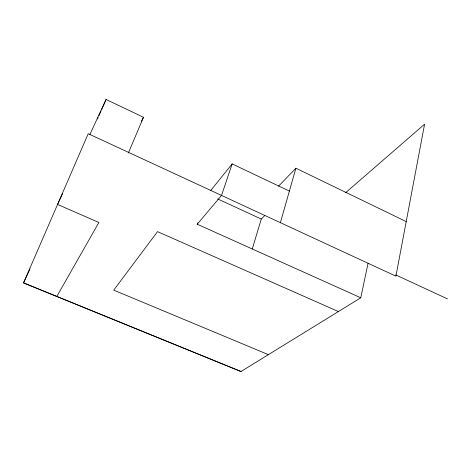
<?xml version="1.0" encoding="UTF-8"?>
<svg xmlns="http://www.w3.org/2000/svg" width="471" height="471" viewBox="0 0 471 471"><rect width="100%" height="100%" fill="white"/><g stroke="black" fill="none" stroke-linecap="round" stroke-linejoin="round"><path stroke-width="0.71" d="M345.696 192.645L424.583 124.191L395.917 276.153L88.23 133.717L23.55 282.894L240.964 371.537L360.768 297.79L368.045 263.307M280.38 222.671L295.894 168.218L406.214 221.576M252.279 248.982L261.27 219.044L264.914 215.418M289.377 191.085L232.156 163.908L221.529 195.424L197.249 224.225L360.768 297.79M197.249 224.225L197.726 222.871M128.342 153.022L143.502 117.285L106.087 99.463L89.808 134.677M97.515 118.951L98.103 117.609M98.992 115.589L101.059 110.885M101.654 109.543L106.087 99.463M62.478 193.811L57.562 204.443L98.886 222.477L56.826 296.447M29.997 268.894L23.55 282.894L241.04 371.495M141.424 121.159L143.502 117.285M210.843 190.378L232.156 163.908M278.532 186.192L295.894 168.218M268.399 354.645L113.723 290.136L157.52 231.632L338.419 311.549M217.596 198.897L261.27 219.044M395.64 274.87L447.45 298.879"/></g></svg>
